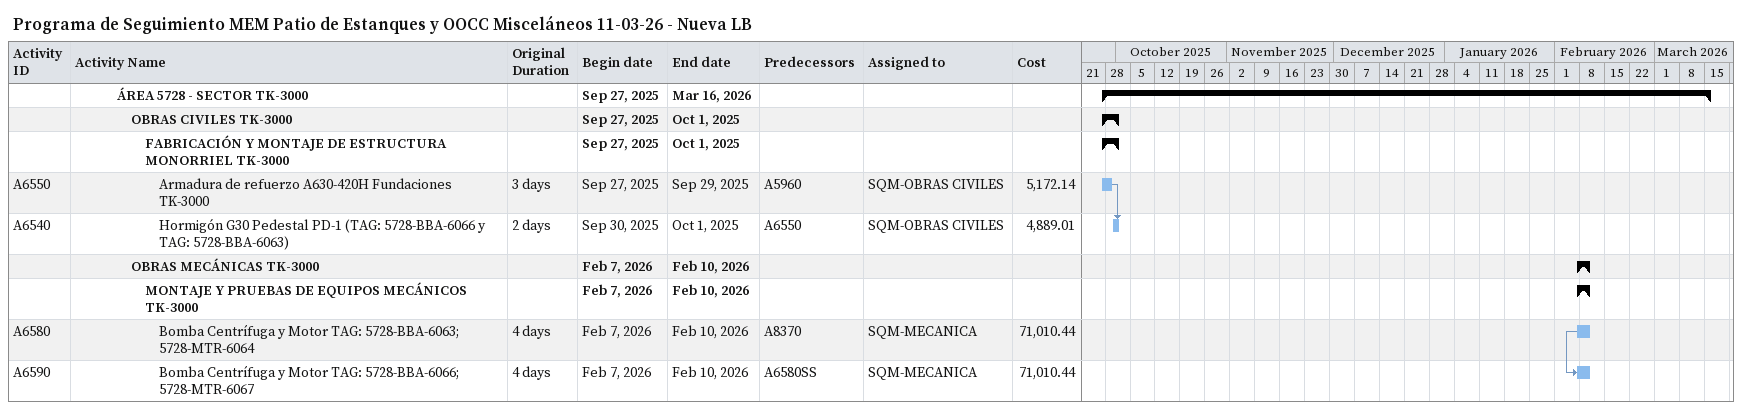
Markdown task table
Programa de Seguimiento MEM Patio de Estanques y OOCC Misceláneos 11-03-26 - Nueva LB

| ID | Level | Task | Original duration | Start | Finish | Predecessors | Resources | Cost |
|---|---|---|---|---|---|---|---|---|
|  | 4 | **ÁREA 5728 - SECTOR TK-3000** |  | 2025-09-27 | 2026-03-16 |  |  |  |
|  | 5 | **OBRAS CIVILES TK-3000** |  | 2025-09-27 | 2025-10-01 |  |  |  |
|  | 6 | **FABRICACIÓN Y MONTAJE DE ESTRUCTURA MONORRIEL TK-3000** |  | 2025-09-27 | 2025-10-01 |  |  |  |
| A6550 | 7 | Armadura de refuerzo A630-420H Fundaciones TK-3000 | 3d | 2025-09-27 | 2025-09-29 | A5960 | SQM-OBRAS CIVILES | 5172.14 |
| A6540 | 7 | Hormigón G30 Pedestal PD-1 (TAG: 5728-BBA-6066 y TAG: 5728-BBA-6063) | 2d | 2025-09-30 | 2025-10-01 | A6550 | SQM-OBRAS CIVILES | 4889.01 |
|  | 5 | **OBRAS MECÁNICAS TK-3000** |  | 2026-02-07 | 2026-02-10 |  |  |  |
|  | 6 | **MONTAJE Y PRUEBAS DE EQUIPOS MECÁNICOS TK-3000** |  | 2026-02-07 | 2026-02-10 |  |  |  |
| A6580 | 7 | Bomba Centrífuga y Motor TAG: 5728-BBA-6063; 5728-MTR-6064 | 4d | 2026-02-07 | 2026-02-10 | A8370 | SQM-MECANICA | 71010.44 |
| A6590 | 7 | Bomba Centrífuga y Motor TAG: 5728-BBA-6066; 5728-MTR-6067 | 4d | 2026-02-07 | 2026-02-10 | A6580SS | SQM-MECANICA | 71010.44 |
